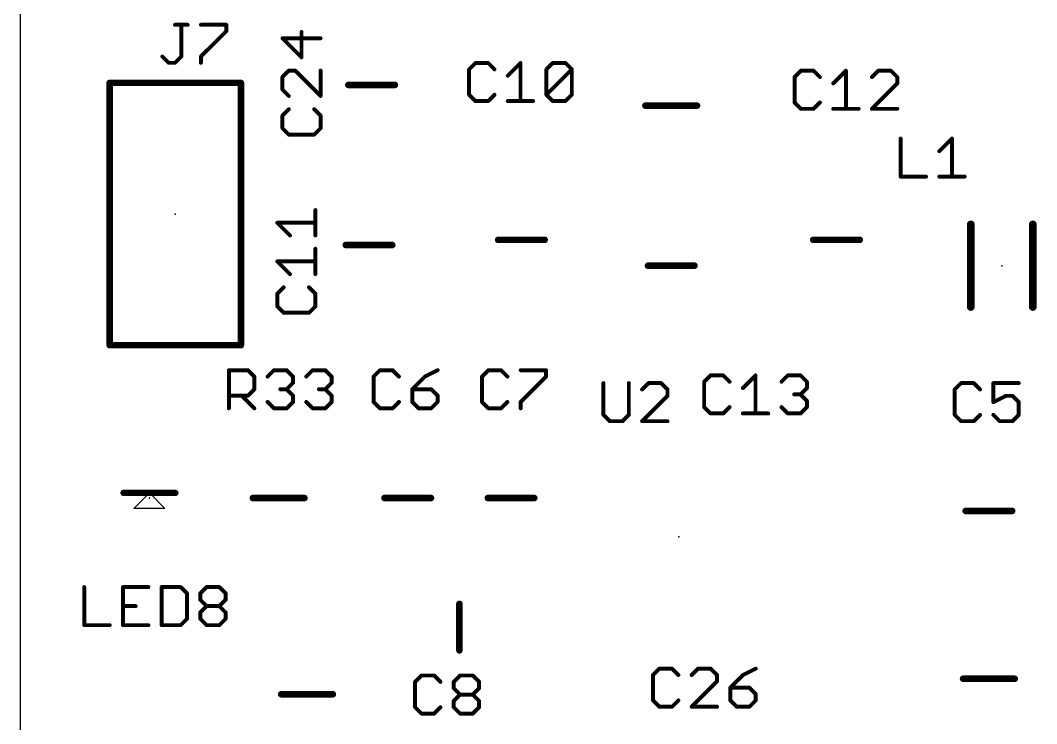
# Model space of a CAD drawing. Extents: x -0.01 to 3.1, y -0.02 to 3.54.
# Drawn here: x 0 to 0.775, y 1.718 to 2.254 of the extents above; entities that cross this region are included whole.
import ezdxf

# ---------------------------------------------------------------- set-up
doc = ezdxf.new("R2010")
doc.units = 0
for name, color, linetype in [('20', 7, 'CONTINUOUS'), ('21', 253, 'CONTINUOUS'), ('23', 7, 'CONTINUOUS'), ('25', 253, 'CONTINUOUS')]:
    doc.layers.add(name, color=color, linetype=linetype)

msp = doc.modelspace()

# ---------------------------------------------------------------- linework, layer by layer
at = {"layer": '20'}
msp.add_line((0, 3.543307), (0, 0), dxfattribs=at)
at = {"layer": '21'}
for p, q in [((0.086614, 1.88189), (0.098425, 1.893701)), ((0.098425, 1.893701), (0.110236, 1.88189)), ((0.110236, 1.88189), (0.086614, 1.88189))]:
    msp.add_line(p, q, dxfattribs=at)
for points, const_width in [([(0.06811, 2.006299), (0.06811, 2.206299)], 0.005), ([(0.06811, 2.206299), (0.16811, 2.206299)], 0.005), ([(0.16811, 2.206299), (0.16811, 2.006299)], 0.005), ([(0.25, 2.204724), (0.285433, 2.204724)], 0.005), ([(0.476378, 2.188976), (0.515748, 2.188976)], 0.005), ([(0.724409, 2.035433), (0.724409, 2.098425)], 0.005906), ([(0.771654, 2.035433), (0.771654, 2.098425)], 0.005906), ([(0.283465, 2.082677), (0.248031, 2.082677)], 0.005), ([(0.399606, 2.086614), (0.364173, 2.086614)], 0.005), ([(0.639764, 2.086614), (0.604331, 2.086614)], 0.005), ([(0.51378, 2.066929), (0.478346, 2.066929)], 0.005), ([(0.16811, 2.006299), (0.06811, 2.006299)], 0.005), ([(0.098425, 1.893701), (0.07874, 1.893701)], 0.004921), ([(0.11811, 1.893701), (0.098425, 1.893701)], 0.004921), ([(0.216535, 1.889764), (0.177165, 1.889764)], 0.005), ([(0.312992, 1.889764), (0.277559, 1.889764)], 0.005), ([(0.391732, 1.889764), (0.356299, 1.889764)], 0.005), ([(0.755906, 1.879921), (0.720472, 1.879921)], 0.005), ([(0.334646, 1.773622), (0.334646, 1.809055)], 0.005), ([(0.718504, 1.751969), (0.757874, 1.751969)], 0.005), ([(0.198819, 1.740157), (0.238189, 1.740157)], 0.005)]:
    msp.add_lwpolyline(points, dxfattribs=dict(at, const_width=const_width))
for points, const_width in [([(0.06936, 2.206299, 1), (0.06686, 2.206299)], 0.0025), ([(0.06811, 2.207549, 1), (0.06811, 2.205049)], 0.0025), ([(0.16936, 2.206299, 1), (0.16686, 2.206299)], 0.0025), ([(0.16811, 2.205049, 1), (0.16811, 2.207549)], 0.0025), ([(0.25, 2.205974, 1), (0.25, 2.203474)], 0.0025), ([(0.285433, 2.203474, 1), (0.285433, 2.205974)], 0.0025), ([(0.476378, 2.190226, 1), (0.476378, 2.187726)], 0.0025), ([(0.515748, 2.187726, 1), (0.515748, 2.190226)], 0.0025), ([(0.725886, 2.098425, 1), (0.722933, 2.098425)], 0.002953), ([(0.77313, 2.098425, 1), (0.770177, 2.098425)], 0.002953), ([(0.248031, 2.083927, 1), (0.248031, 2.081427)], 0.0025), ([(0.283465, 2.081427, 1), (0.283465, 2.083927)], 0.0025), ([(0.364173, 2.087864, 1), (0.364173, 2.085364)], 0.0025), ([(0.399606, 2.085364, 1), (0.399606, 2.087864)], 0.0025), ([(0.604331, 2.087864, 1), (0.604331, 2.085364)], 0.0025), ([(0.639764, 2.085364, 1), (0.639764, 2.087864)], 0.0025), ([(0.478346, 2.068179, 1), (0.478346, 2.065679)], 0.0025), ([(0.51378, 2.065679, 1), (0.51378, 2.068179)], 0.0025), ([(0.722933, 2.035433, 1), (0.725886, 2.035433)], 0.002953), ([(0.770177, 2.035433, 1), (0.77313, 2.035433)], 0.002953), ([(0.06811, 2.007549, 1), (0.06811, 2.005049)], 0.0025), ([(0.06686, 2.006299, 1), (0.06936, 2.006299)], 0.0025), ([(0.16686, 2.006299, 1), (0.16936, 2.006299)], 0.0025), ([(0.16811, 2.005049, 1), (0.16811, 2.007549)], 0.0025), ([(0.07874, 1.894931, 1), (0.07874, 1.89247)], 0.002461), ([(0.098425, 1.894931, 1), (0.098425, 1.89247)], 0.002461), ([(0.098425, 1.89247, 1), (0.098425, 1.894931)], 0.002461), ([(0.11811, 1.89247, 1), (0.11811, 1.894931)], 0.002461), ([(0.177165, 1.891014, 1), (0.177165, 1.888514)], 0.0025), ([(0.216535, 1.888514, 1), (0.216535, 1.891014)], 0.0025), ([(0.277559, 1.891014, 1), (0.277559, 1.888514)], 0.0025), ([(0.312992, 1.888514, 1), (0.312992, 1.891014)], 0.0025), ([(0.356299, 1.891014, 1), (0.356299, 1.888514)], 0.0025), ([(0.391732, 1.888514, 1), (0.391732, 1.891014)], 0.0025), ([(0.720472, 1.881171, 1), (0.720472, 1.878671)], 0.0025), ([(0.755906, 1.878671, 1), (0.755906, 1.881171)], 0.0025), ([(0.335896, 1.809055, 1), (0.333396, 1.809055)], 0.0025), ([(0.333396, 1.773622, 1), (0.335896, 1.773622)], 0.0025), ([(0.718504, 1.753219, 1), (0.718504, 1.750719)], 0.0025), ([(0.757874, 1.750719, 1), (0.757874, 1.753219)], 0.0025), ([(0.198819, 1.741407, 1), (0.198819, 1.738907)], 0.0025), ([(0.238189, 1.738907, 1), (0.238189, 1.741407)], 0.0025)]:
    msp.add_lwpolyline(points, format="xyb", dxfattribs=dict(at, const_width=const_width))
at = {"layer": '23'}
for p in [(0.267717, 2.204724), (0.496063, 2.188976), (0.11811, 2.106299), (0.38189, 2.086614), (0.622047, 2.086614), (0.265748, 2.082677), (0.496063, 2.066929), (0.748031, 2.066929), (0.098425, 1.889764), (0.19685, 1.889764), (0.295276, 1.889764), (0.374016, 1.889764), (0.738189, 1.879921), (0.501969, 1.860236), (0.334646, 1.791339), (0.738189, 1.751969), (0.218504, 1.740157)]:
    msp.add_point(p, dxfattribs=at)
at = {"layer": '25', "const_width": 0.003}
for points in [[(0.117868, 2.250603), (0.127543, 2.250603)], [(0.122705, 2.226416), (0.122705, 2.250603)], [(0.137658, 2.250603), (0.157008, 2.250603)], [(0.157008, 2.245766), (0.137658, 2.226416)], [(0.157008, 2.250603), (0.157008, 2.245766)], [(0.214303, 2.225785), (0.214303, 2.245134)], [(0.228815, 2.240297), (0.19979, 2.240297)], [(0.19979, 2.240297), (0.214303, 2.225785)], [(0.108193, 2.226416), (0.11303, 2.221579)], [(0.117868, 2.221579), (0.122705, 2.226416)], [(0.137658, 2.226416), (0.137658, 2.221579)], [(0.11303, 2.221579), (0.117868, 2.221579)], [(0.204628, 2.215669), (0.19979, 2.210832)], [(0.209465, 2.215669), (0.204628, 2.215669)], [(0.228815, 2.19632), (0.209465, 2.215669)], [(0.228815, 2.215669), (0.228815, 2.19632)], [(0.346889, 2.22147), (0.342051, 2.216632)], [(0.342051, 2.216632), (0.342051, 2.197282)], [(0.356563, 2.22147), (0.346889, 2.22147)], [(0.361401, 2.216632), (0.356563, 2.22147)], [(0.371516, 2.211795), (0.381191, 2.22147)], [(0.381191, 2.22147), (0.381191, 2.192445)], [(0.400982, 2.216632), (0.405819, 2.22147)], [(0.400982, 2.197282), (0.400982, 2.216632)], [(0.400982, 2.197282), (0.420331, 2.216632)], [(0.405819, 2.22147), (0.415494, 2.22147)], [(0.415494, 2.22147), (0.420331, 2.216632)], [(0.420331, 2.216632), (0.420331, 2.197282)], [(0.59492, 2.215564), (0.590083, 2.210727)], [(0.604595, 2.215564), (0.59492, 2.215564)], [(0.609432, 2.210727), (0.604595, 2.215564)], [(0.619548, 2.205889), (0.629223, 2.215564)], [(0.629223, 2.215564), (0.629223, 2.186539)], [(0.65385, 2.215564), (0.649013, 2.210727)], [(0.663525, 2.215564), (0.65385, 2.215564)], [(0.668363, 2.210727), (0.663525, 2.215564)], [(0.19979, 2.210832), (0.19979, 2.201157)], [(0.590083, 2.210727), (0.590083, 2.191377)], [(0.668363, 2.205889), (0.668363, 2.210727)], [(0.19979, 2.201157), (0.204628, 2.19632)], [(0.649013, 2.186539), (0.668363, 2.205889)], [(0.342051, 2.197282), (0.346889, 2.192445)], [(0.346889, 2.192445), (0.356563, 2.192445)], [(0.356563, 2.192445), (0.361401, 2.197282)], [(0.371516, 2.192445), (0.390866, 2.192445)], [(0.405819, 2.192445), (0.400982, 2.197282)], [(0.415494, 2.192445), (0.405819, 2.192445)], [(0.420331, 2.197282), (0.415494, 2.192445)], [(0.590083, 2.191377), (0.59492, 2.186539)], [(0.604595, 2.186539), (0.609432, 2.191377)], [(0.204628, 2.186204), (0.19979, 2.181367)], [(0.228815, 2.181367), (0.223978, 2.186204)], [(0.59492, 2.186539), (0.604595, 2.186539)], [(0.619548, 2.186539), (0.638898, 2.186539)], [(0.668363, 2.186539), (0.649013, 2.186539)], [(0.19979, 2.181367), (0.19979, 2.171692)], [(0.228815, 2.171692), (0.228815, 2.181367)], [(0.19979, 2.171692), (0.204628, 2.166854)], [(0.223978, 2.166854), (0.228815, 2.171692)], [(0.204628, 2.166854), (0.223978, 2.166854)], [(0.670916, 2.163879), (0.670916, 2.134854)], [(0.700381, 2.154204), (0.710056, 2.163879)], [(0.710056, 2.163879), (0.710056, 2.134854)], [(0.670916, 2.134854), (0.690266, 2.134854)], [(0.700381, 2.134854), (0.719731, 2.134854)], [(0.224878, 2.089958), (0.224878, 2.109308)], [(0.205528, 2.089958), (0.195853, 2.099633)], [(0.195853, 2.099633), (0.224878, 2.099633)], [(0.224878, 2.060493), (0.224878, 2.079843)], [(0.205528, 2.060493), (0.195853, 2.070168)], [(0.195853, 2.070168), (0.224878, 2.070168)], [(0.200691, 2.050377), (0.195853, 2.04554)], [(0.195853, 2.04554), (0.195853, 2.035865)], [(0.224878, 2.04554), (0.220041, 2.050377)], [(0.224878, 2.035865), (0.224878, 2.04554)], [(0.195853, 2.035865), (0.200691, 2.031028)], [(0.220041, 2.031028), (0.224878, 2.035865)], [(0.200691, 2.031028), (0.220041, 2.031028)], [(0.15898, 1.958193), (0.15898, 1.987218)], [(0.15898, 1.987218), (0.173493, 1.987218)], [(0.173493, 1.987218), (0.17833, 1.98238)], [(0.17833, 1.98238), (0.17833, 1.972705)], [(0.188445, 1.98238), (0.193283, 1.987218)], [(0.193283, 1.987218), (0.202958, 1.987218)], [(0.202958, 1.987218), (0.207795, 1.98238)], [(0.207795, 1.98238), (0.207795, 1.977543)], [(0.217911, 1.98238), (0.222748, 1.987218)], [(0.222748, 1.987218), (0.232423, 1.987218)], [(0.232423, 1.987218), (0.23726, 1.98238)], [(0.23726, 1.98238), (0.23726, 1.977543)], [(0.274054, 1.987218), (0.269217, 1.98238)], [(0.269217, 1.98238), (0.269217, 1.96303)], [(0.283729, 1.987218), (0.274054, 1.987218)], [(0.288566, 1.98238), (0.283729, 1.987218)], [(0.308357, 1.98238), (0.298682, 1.972705)], [(0.318031, 1.987218), (0.308357, 1.98238)], [(0.356731, 1.987218), (0.351894, 1.98238)], [(0.351894, 1.98238), (0.351894, 1.96303)], [(0.366406, 1.987218), (0.356731, 1.987218)], [(0.371243, 1.98238), (0.366406, 1.987218)], [(0.381359, 1.987218), (0.400709, 1.987218)], [(0.400709, 1.98238), (0.381359, 1.96303)], [(0.400709, 1.987218), (0.400709, 1.98238)], [(0.526022, 1.983281), (0.521185, 1.978443)], [(0.535697, 1.983281), (0.526022, 1.983281)], [(0.540535, 1.978443), (0.535697, 1.983281)], [(0.55065, 1.973606), (0.560325, 1.983281)], [(0.560325, 1.983281), (0.560325, 1.954256)], [(0.580115, 1.978443), (0.584953, 1.983281)], [(0.584953, 1.983281), (0.594628, 1.983281)], [(0.594628, 1.983281), (0.599465, 1.978443)], [(0.207795, 1.977543), (0.202958, 1.972705)], [(0.23726, 1.977543), (0.232423, 1.972705)], [(0.444413, 1.977375), (0.444413, 1.953188)], [(0.463763, 1.953188), (0.463763, 1.977375)], [(0.478716, 1.977375), (0.473879, 1.972538)], [(0.488391, 1.977375), (0.478716, 1.977375)], [(0.493228, 1.972538), (0.488391, 1.977375)], [(0.521185, 1.978443), (0.521185, 1.959093)], [(0.599465, 1.978443), (0.599465, 1.973606)], [(0.716967, 1.977375), (0.71213, 1.972538)], [(0.726642, 1.977375), (0.716967, 1.977375)], [(0.73148, 1.972538), (0.726642, 1.977375)], [(0.760945, 1.977375), (0.741595, 1.977375)], [(0.741595, 1.977375), (0.741595, 1.962863)], [(0.173493, 1.967868), (0.15898, 1.967868)], [(0.168655, 1.967868), (0.17833, 1.958193)], [(0.17833, 1.972705), (0.173493, 1.967868)], [(0.202958, 1.972705), (0.19812, 1.972705)], [(0.202958, 1.972705), (0.207795, 1.967868)], [(0.207795, 1.967868), (0.207795, 1.96303)], [(0.232423, 1.972705), (0.227586, 1.972705)], [(0.232423, 1.972705), (0.23726, 1.967868)], [(0.23726, 1.967868), (0.23726, 1.96303)], [(0.298682, 1.972705), (0.298682, 1.96303)], [(0.313194, 1.972705), (0.298682, 1.972705)], [(0.318031, 1.967868), (0.313194, 1.972705)], [(0.318031, 1.96303), (0.318031, 1.967868)], [(0.473879, 1.94835), (0.493228, 1.9677)], [(0.493228, 1.9677), (0.493228, 1.972538)], [(0.594628, 1.968768), (0.58979, 1.968768)], [(0.599465, 1.973606), (0.594628, 1.968768)], [(0.594628, 1.968768), (0.599465, 1.963931)], [(0.71213, 1.972538), (0.71213, 1.953188)], [(0.741595, 1.962863), (0.75127, 1.9677)], [(0.75127, 1.9677), (0.756107, 1.9677)], [(0.756107, 1.9677), (0.760945, 1.962863)], [(0.193283, 1.958193), (0.188445, 1.96303)], [(0.207795, 1.96303), (0.202958, 1.958193)], [(0.222748, 1.958193), (0.217911, 1.96303)], [(0.23726, 1.96303), (0.232423, 1.958193)], [(0.269217, 1.96303), (0.274054, 1.958193)], [(0.283729, 1.958193), (0.288566, 1.96303)], [(0.298682, 1.96303), (0.303519, 1.958193)], [(0.313194, 1.958193), (0.318031, 1.96303)], [(0.351894, 1.96303), (0.356731, 1.958193)], [(0.366406, 1.958193), (0.371243, 1.96303)], [(0.381359, 1.96303), (0.381359, 1.958193)], [(0.521185, 1.959093), (0.526022, 1.954256)], [(0.535697, 1.954256), (0.540535, 1.959093)], [(0.584953, 1.954256), (0.580115, 1.959093)], [(0.599465, 1.959093), (0.594628, 1.954256)], [(0.599465, 1.963931), (0.599465, 1.959093)], [(0.760945, 1.962863), (0.760945, 1.953188)], [(0.202958, 1.958193), (0.193283, 1.958193)], [(0.232423, 1.958193), (0.222748, 1.958193)], [(0.274054, 1.958193), (0.283729, 1.958193)], [(0.303519, 1.958193), (0.313194, 1.958193)], [(0.356731, 1.958193), (0.366406, 1.958193)], [(0.444413, 1.953188), (0.449251, 1.94835)], [(0.458926, 1.94835), (0.463763, 1.953188)], [(0.526022, 1.954256), (0.535697, 1.954256)], [(0.55065, 1.954256), (0.57, 1.954256)], [(0.594628, 1.954256), (0.584953, 1.954256)], [(0.71213, 1.953188), (0.716967, 1.94835)], [(0.726642, 1.94835), (0.73148, 1.953188)], [(0.746432, 1.94835), (0.741595, 1.953188)], [(0.760945, 1.953188), (0.756107, 1.94835)], [(0.449251, 1.94835), (0.458926, 1.94835)], [(0.493228, 1.94835), (0.473879, 1.94835)], [(0.716967, 1.94835), (0.726642, 1.94835)], [(0.756107, 1.94835), (0.746432, 1.94835)], [(0.048744, 1.821863), (0.048744, 1.792839)], [(0.097559, 1.821863), (0.078209, 1.821863)], [(0.078209, 1.821863), (0.078209, 1.792839)], [(0.107674, 1.821863), (0.107674, 1.792839)], [(0.122187, 1.821863), (0.107674, 1.821863)], [(0.127024, 1.817026), (0.122187, 1.821863)], [(0.13714, 1.817026), (0.141977, 1.821863)], [(0.141977, 1.821863), (0.151652, 1.821863)], [(0.151652, 1.821863), (0.156489, 1.817026)], [(0.127024, 1.797676), (0.127024, 1.817026)], [(0.13714, 1.812188), (0.13714, 1.817026)], [(0.141977, 1.807351), (0.13714, 1.812188)], [(0.156489, 1.812188), (0.151652, 1.807351)], [(0.156489, 1.817026), (0.156489, 1.812188)], [(0.078209, 1.807351), (0.087884, 1.807351)], [(0.13714, 1.802513), (0.141977, 1.807351)], [(0.141977, 1.807351), (0.151652, 1.807351)], [(0.151652, 1.807351), (0.156489, 1.802513)], [(0.122187, 1.792839), (0.127024, 1.797676)], [(0.13714, 1.797676), (0.13714, 1.802513)], [(0.141977, 1.792839), (0.13714, 1.797676)], [(0.156489, 1.797676), (0.151652, 1.792839)], [(0.156489, 1.802513), (0.156489, 1.797676)], [(0.048744, 1.792839), (0.068094, 1.792839)], [(0.078209, 1.792839), (0.097559, 1.792839)], [(0.107674, 1.792839), (0.122187, 1.792839)], [(0.151652, 1.792839), (0.141977, 1.792839)], [(0.487046, 1.759659), (0.482209, 1.754821)], [(0.496721, 1.759659), (0.487046, 1.759659)], [(0.501558, 1.754821), (0.496721, 1.759659)], [(0.516511, 1.759659), (0.511674, 1.754821)], [(0.526186, 1.759659), (0.516511, 1.759659)], [(0.531024, 1.754821), (0.526186, 1.759659)], [(0.560489, 1.759659), (0.550814, 1.754821)], [(0.305675, 1.75443), (0.300837, 1.749593)], [(0.300837, 1.749593), (0.300837, 1.730243)], [(0.31535, 1.75443), (0.305675, 1.75443)], [(0.320187, 1.749593), (0.31535, 1.75443)], [(0.330303, 1.749593), (0.33514, 1.75443)], [(0.330303, 1.744755), (0.330303, 1.749593)], [(0.33514, 1.75443), (0.344815, 1.75443)], [(0.344815, 1.75443), (0.349652, 1.749593)], [(0.349652, 1.749593), (0.349652, 1.744755)], [(0.482209, 1.754821), (0.482209, 1.735471)], [(0.511674, 1.730634), (0.531024, 1.749984)], [(0.531024, 1.749984), (0.531024, 1.754821)], [(0.550814, 1.754821), (0.541139, 1.745146)], [(0.33514, 1.739918), (0.330303, 1.744755)], [(0.349652, 1.744755), (0.344815, 1.739918)], [(0.541139, 1.745146), (0.541139, 1.735471)], [(0.555651, 1.745146), (0.541139, 1.745146)], [(0.560489, 1.740309), (0.555651, 1.745146)], [(0.330303, 1.73508), (0.33514, 1.739918)], [(0.330303, 1.730243), (0.330303, 1.73508)], [(0.33514, 1.739918), (0.344815, 1.739918)], [(0.344815, 1.739918), (0.349652, 1.73508)], [(0.349652, 1.73508), (0.349652, 1.730243)], [(0.482209, 1.735471), (0.487046, 1.730634)], [(0.496721, 1.730634), (0.501558, 1.735471)], [(0.541139, 1.735471), (0.545976, 1.730634)], [(0.555651, 1.730634), (0.560489, 1.735471)], [(0.560489, 1.735471), (0.560489, 1.740309)], [(0.300837, 1.730243), (0.305675, 1.725406)], [(0.31535, 1.725406), (0.320187, 1.730243)], [(0.33514, 1.725406), (0.330303, 1.730243)], [(0.349652, 1.730243), (0.344815, 1.725406)], [(0.487046, 1.730634), (0.496721, 1.730634)], [(0.531024, 1.730634), (0.511674, 1.730634)], [(0.545976, 1.730634), (0.555651, 1.730634)], [(0.305675, 1.725406), (0.31535, 1.725406)], [(0.344815, 1.725406), (0.33514, 1.725406)]]:
    msp.add_lwpolyline(points, dxfattribs=at)
at = {"layer": '25', "const_width": 0.0015}
for points in [[(0.117868, 2.251353, 1), (0.117868, 2.249853)], [(0.123455, 2.250603, 1), (0.121955, 2.250603)], [(0.127543, 2.249853, 1), (0.127543, 2.251353)], [(0.137658, 2.251353, 1), (0.137658, 2.249853)], [(0.157758, 2.250603, 1), (0.156258, 2.250603)], [(0.156258, 2.245766, 1), (0.157758, 2.245766)], [(0.157538, 2.245236, 1), (0.156478, 2.246296)], [(0.157008, 2.249853, 1), (0.157008, 2.251353)], [(0.215053, 2.245134, 1), (0.213553, 2.245134)], [(0.19979, 2.241047, 1), (0.19979, 2.239547)], [(0.200321, 2.240827, 1), (0.19926, 2.239767)], [(0.228815, 2.239547, 1), (0.228815, 2.241047)], [(0.108723, 2.226946, 1), (0.107663, 2.225886)], [(0.121955, 2.226416, 1), (0.123455, 2.226416)], [(0.123236, 2.225886, 1), (0.122175, 2.226946)], [(0.138408, 2.226416, 1), (0.136908, 2.226416)], [(0.137128, 2.226946, 1), (0.138188, 2.225886)], [(0.213553, 2.225785, 1), (0.215053, 2.225785)], [(0.213772, 2.225254, 1), (0.214833, 2.226315)], [(0.11303, 2.222329, 1), (0.11303, 2.220829)], [(0.1125, 2.221048, 1), (0.113561, 2.222109)], [(0.117337, 2.222109, 1), (0.118398, 2.221048)], [(0.117868, 2.220829, 1), (0.117868, 2.222329)], [(0.136908, 2.221579, 1), (0.138408, 2.221579)], [(0.204628, 2.216419, 1), (0.204628, 2.214919)], [(0.205158, 2.215139, 1), (0.204097, 2.2162)], [(0.209996, 2.2162, 1), (0.208935, 2.215139)], [(0.209465, 2.214919, 1), (0.209465, 2.216419)], [(0.229565, 2.215669, 1), (0.228065, 2.215669)], [(0.342801, 2.216632, 1), (0.341301, 2.216632)], [(0.341521, 2.217162, 1), (0.342582, 2.216102)], [(0.346889, 2.22222, 1), (0.346889, 2.22072)], [(0.347419, 2.220939, 1), (0.346358, 2.222)], [(0.357094, 2.222, 1), (0.356033, 2.220939)], [(0.356563, 2.22072, 1), (0.356563, 2.22222)], [(0.360871, 2.216102, 1), (0.361931, 2.217162)], [(0.381941, 2.22147, 1), (0.380441, 2.22147)], [(0.381722, 2.220939, 1), (0.380661, 2.222)], [(0.401732, 2.216632, 1), (0.400232, 2.216632)], [(0.400451, 2.217162, 1), (0.401512, 2.216102)], [(0.405819, 2.22222, 1), (0.405819, 2.22072)], [(0.406349, 2.220939, 1), (0.405289, 2.222)], [(0.416024, 2.222, 1), (0.414964, 2.220939)], [(0.415494, 2.22072, 1), (0.415494, 2.22222)], [(0.421081, 2.216632, 1), (0.419581, 2.216632)], [(0.420862, 2.216102, 1), (0.419801, 2.217162)], [(0.419801, 2.216102, 1), (0.420862, 2.217162)], [(0.59492, 2.216314, 1), (0.59492, 2.214814)], [(0.59545, 2.215034, 1), (0.59439, 2.216094)], [(0.605125, 2.216094, 1), (0.604065, 2.215034)], [(0.604595, 2.214814, 1), (0.604595, 2.216314)], [(0.629973, 2.215564, 1), (0.628473, 2.215564)], [(0.629753, 2.215034, 1), (0.628692, 2.216094)], [(0.65385, 2.216314, 1), (0.65385, 2.214814)], [(0.654381, 2.215034, 1), (0.65332, 2.216094)], [(0.664056, 2.216094, 1), (0.662995, 2.215034)], [(0.663525, 2.214814, 1), (0.663525, 2.216314)], [(0.20054, 2.210832, 1), (0.19904, 2.210832)], [(0.19926, 2.211362, 1), (0.200321, 2.210301)], [(0.370986, 2.212325, 1), (0.372047, 2.211264)], [(0.589552, 2.211257, 1), (0.590613, 2.210196)], [(0.590833, 2.210727, 1), (0.589333, 2.210727)], [(0.608902, 2.210196, 1), (0.609963, 2.211257)], [(0.648483, 2.211257, 1), (0.649543, 2.210196)], [(0.669113, 2.210727, 1), (0.667613, 2.210727)], [(0.667832, 2.210196, 1), (0.668893, 2.211257)], [(0.19904, 2.201157, 1), (0.20054, 2.201157)], [(0.200321, 2.201687, 1), (0.19926, 2.200627)], [(0.619018, 2.206419, 1), (0.620078, 2.205359)], [(0.667613, 2.205889, 1), (0.669113, 2.205889)], [(0.668893, 2.205359, 1), (0.667832, 2.206419)], [(0.204097, 2.195789, 1), (0.205158, 2.19685)], [(0.228065, 2.19632, 1), (0.229565, 2.19632)], [(0.228285, 2.195789, 1), (0.229345, 2.19685)], [(0.342582, 2.197813, 1), (0.341521, 2.196752)], [(0.341301, 2.197282, 1), (0.342801, 2.197282)], [(0.346889, 2.193195, 1), (0.346889, 2.191695)], [(0.346358, 2.191915, 1), (0.347419, 2.192975)], [(0.356033, 2.192975, 1), (0.357094, 2.191915)], [(0.356563, 2.191695, 1), (0.356563, 2.193195)], [(0.361931, 2.196752, 1), (0.360871, 2.197813)], [(0.371516, 2.193195, 1), (0.371516, 2.191695)], [(0.380441, 2.192445, 1), (0.381941, 2.192445)], [(0.390866, 2.191695, 1), (0.390866, 2.193195)], [(0.401512, 2.197813, 1), (0.400451, 2.196752)], [(0.400451, 2.197813, 1), (0.401512, 2.196752)], [(0.400232, 2.197282, 1), (0.401732, 2.197282)], [(0.405819, 2.193195, 1), (0.405819, 2.191695)], [(0.405289, 2.191915, 1), (0.406349, 2.192975)], [(0.414964, 2.192975, 1), (0.416024, 2.191915)], [(0.415494, 2.191695, 1), (0.415494, 2.193195)], [(0.419581, 2.197282, 1), (0.421081, 2.197282)], [(0.420862, 2.196752, 1), (0.419801, 2.197813)], [(0.590613, 2.191907, 1), (0.589552, 2.190846)], [(0.609963, 2.190846, 1), (0.608902, 2.191907)], [(0.205158, 2.185674, 1), (0.204097, 2.186734)], [(0.224508, 2.186734, 1), (0.223447, 2.185674)], [(0.589333, 2.191377, 1), (0.590833, 2.191377)], [(0.59492, 2.187289, 1), (0.59492, 2.185789)], [(0.59439, 2.186009, 1), (0.59545, 2.18707)], [(0.604065, 2.18707, 1), (0.605125, 2.186009)], [(0.604595, 2.185789, 1), (0.604595, 2.187289)], [(0.619548, 2.187289, 1), (0.619548, 2.185789)], [(0.628473, 2.186539, 1), (0.629973, 2.186539)], [(0.638898, 2.185789, 1), (0.638898, 2.187289)], [(0.649013, 2.187289, 1), (0.649013, 2.185789)], [(0.648483, 2.18707, 1), (0.649543, 2.186009)], [(0.668363, 2.185789, 1), (0.668363, 2.187289)], [(0.20054, 2.181367, 1), (0.19904, 2.181367)], [(0.19926, 2.181897, 1), (0.200321, 2.180836)], [(0.229565, 2.181367, 1), (0.228065, 2.181367)], [(0.228285, 2.180836, 1), (0.229345, 2.181897)], [(0.200321, 2.172222, 1), (0.19926, 2.171161)], [(0.19904, 2.171692, 1), (0.20054, 2.171692)], [(0.228065, 2.171692, 1), (0.229565, 2.171692)], [(0.229345, 2.171161, 1), (0.228285, 2.172222)], [(0.204628, 2.167604, 1), (0.204628, 2.166104)], [(0.204097, 2.166324, 1), (0.205158, 2.167385)], [(0.223447, 2.167385, 1), (0.224508, 2.166324)], [(0.223978, 2.166104, 1), (0.223978, 2.167604)], [(0.671666, 2.163879, 1), (0.670166, 2.163879)], [(0.710806, 2.163879, 1), (0.709306, 2.163879)], [(0.710586, 2.163349, 1), (0.709526, 2.164409)], [(0.699851, 2.154734, 1), (0.700912, 2.153674)], [(0.670916, 2.135604, 1), (0.670916, 2.134104)], [(0.670166, 2.134854, 1), (0.671666, 2.134854)], [(0.690266, 2.134104, 1), (0.690266, 2.135604)], [(0.700381, 2.135604, 1), (0.700381, 2.134104)], [(0.709306, 2.134854, 1), (0.710806, 2.134854)], [(0.719731, 2.134104, 1), (0.719731, 2.135604)], [(0.225628, 2.109308, 1), (0.224128, 2.109308)], [(0.196384, 2.100163, 1), (0.195323, 2.099102)], [(0.195853, 2.100383, 1), (0.195853, 2.098883)], [(0.224878, 2.098883, 1), (0.224878, 2.100383)], [(0.204998, 2.089428, 1), (0.206059, 2.090488)], [(0.224128, 2.089958, 1), (0.225628, 2.089958)], [(0.225628, 2.079843, 1), (0.224128, 2.079843)], [(0.196384, 2.070698, 1), (0.195323, 2.069637)], [(0.195853, 2.070918, 1), (0.195853, 2.069418)], [(0.224878, 2.069418, 1), (0.224878, 2.070918)], [(0.204998, 2.059962, 1), (0.206059, 2.061023)], [(0.224128, 2.060493, 1), (0.225628, 2.060493)], [(0.196603, 2.04554, 1), (0.195103, 2.04554)], [(0.195323, 2.04607, 1), (0.196384, 2.04501)], [(0.201221, 2.049847, 1), (0.20016, 2.050908)], [(0.220571, 2.050908, 1), (0.21951, 2.049847)], [(0.225628, 2.04554, 1), (0.224128, 2.04554)], [(0.224348, 2.04501, 1), (0.225408, 2.04607)], [(0.196384, 2.036395, 1), (0.195323, 2.035335)], [(0.225408, 2.035335, 1), (0.224348, 2.036395)], [(0.195103, 2.035865, 1), (0.196603, 2.035865)], [(0.200691, 2.031778, 1), (0.200691, 2.030278)], [(0.20016, 2.030497, 1), (0.201221, 2.031558)], [(0.21951, 2.031558, 1), (0.220571, 2.030497)], [(0.220041, 2.030278, 1), (0.220041, 2.031778)], [(0.224128, 2.035865, 1), (0.225628, 2.035865)], [(0.15973, 1.987218, 1), (0.15823, 1.987218)], [(0.15898, 1.987968, 1), (0.15898, 1.986468)], [(0.174023, 1.987748, 1), (0.172962, 1.986687)], [(0.173493, 1.986468, 1), (0.173493, 1.987968)], [(0.17908, 1.98238, 1), (0.17758, 1.98238)], [(0.1778, 1.98185, 1), (0.17886, 1.98291)], [(0.187915, 1.98291, 1), (0.188976, 1.98185)], [(0.193283, 1.987968, 1), (0.193283, 1.986468)], [(0.193813, 1.986687, 1), (0.192753, 1.987748)], [(0.203488, 1.987748, 1), (0.202427, 1.986687)], [(0.202958, 1.986468, 1), (0.202958, 1.987968)], [(0.208545, 1.98238, 1), (0.207045, 1.98238)], [(0.207265, 1.98185, 1), (0.208326, 1.98291)], [(0.21738, 1.98291, 1), (0.218441, 1.98185)], [(0.222748, 1.987968, 1), (0.222748, 1.986468)], [(0.223278, 1.986687, 1), (0.222218, 1.987748)], [(0.232953, 1.987748, 1), (0.231893, 1.986687)], [(0.232423, 1.986468, 1), (0.232423, 1.987968)], [(0.23801, 1.98238, 1), (0.23651, 1.98238)], [(0.23673, 1.98185, 1), (0.237791, 1.98291)], [(0.269967, 1.98238, 1), (0.268467, 1.98238)], [(0.268686, 1.98291, 1), (0.269747, 1.98185)], [(0.274054, 1.987968, 1), (0.274054, 1.986468)], [(0.274584, 1.986687, 1), (0.273524, 1.987748)], [(0.284259, 1.987748, 1), (0.283199, 1.986687)], [(0.283729, 1.986468, 1), (0.283729, 1.987968)], [(0.288036, 1.98185, 1), (0.289097, 1.98291)], [(0.308021, 1.983051, 1), (0.308692, 1.981709)], [(0.308887, 1.98185, 1), (0.307826, 1.98291)], [(0.318367, 1.986547, 1), (0.317696, 1.987888)], [(0.352644, 1.98238, 1), (0.351144, 1.98238)], [(0.351363, 1.98291, 1), (0.352424, 1.98185)], [(0.356731, 1.987968, 1), (0.356731, 1.986468)], [(0.357261, 1.986687, 1), (0.356201, 1.987748)], [(0.366936, 1.987748, 1), (0.365876, 1.986687)], [(0.366406, 1.986468, 1), (0.366406, 1.987968)], [(0.370713, 1.98185, 1), (0.371774, 1.98291)], [(0.381359, 1.987968, 1), (0.381359, 1.986468)], [(0.401459, 1.987218, 1), (0.399959, 1.987218)], [(0.399959, 1.98238, 1), (0.401459, 1.98238)], [(0.401239, 1.98185, 1), (0.400178, 1.98291)], [(0.400709, 1.986468, 1), (0.400709, 1.987968)], [(0.526022, 1.984031, 1), (0.526022, 1.982531)], [(0.526553, 1.98275, 1), (0.525492, 1.983811)], [(0.536228, 1.983811, 1), (0.535167, 1.98275)], [(0.535697, 1.982531, 1), (0.535697, 1.984031)], [(0.561075, 1.983281, 1), (0.559575, 1.983281)], [(0.560855, 1.98275, 1), (0.559795, 1.983811)], [(0.584953, 1.984031, 1), (0.584953, 1.982531)], [(0.585483, 1.98275, 1), (0.584422, 1.983811)], [(0.595158, 1.983811, 1), (0.594097, 1.98275)], [(0.594628, 1.982531, 1), (0.594628, 1.984031)], [(0.207045, 1.977543, 1), (0.208545, 1.977543)], [(0.208326, 1.977012, 1), (0.207265, 1.978073)], [(0.23651, 1.977543, 1), (0.23801, 1.977543)], [(0.237791, 1.977012, 1), (0.23673, 1.978073)], [(0.445163, 1.977375, 1), (0.443663, 1.977375)], [(0.464513, 1.977375, 1), (0.463013, 1.977375)], [(0.478716, 1.978125, 1), (0.478716, 1.976625)], [(0.479246, 1.976845, 1), (0.478186, 1.977905)], [(0.488921, 1.977905, 1), (0.487861, 1.976845)], [(0.488391, 1.976625, 1), (0.488391, 1.978125)], [(0.521935, 1.978443, 1), (0.520435, 1.978443)], [(0.520655, 1.978973, 1), (0.521715, 1.977913)], [(0.540004, 1.977913, 1), (0.541065, 1.978973)], [(0.579585, 1.978973, 1), (0.580646, 1.977913)], [(0.600215, 1.978443, 1), (0.598715, 1.978443)], [(0.598935, 1.977913, 1), (0.599996, 1.978973)], [(0.716967, 1.978125, 1), (0.716967, 1.976625)], [(0.717498, 1.976845, 1), (0.716437, 1.977905)], [(0.727173, 1.977905, 1), (0.726112, 1.976845)], [(0.726642, 1.976625, 1), (0.726642, 1.978125)], [(0.741595, 1.978125, 1), (0.741595, 1.976625)], [(0.742345, 1.977375, 1), (0.740845, 1.977375)], [(0.760945, 1.976625, 1), (0.760945, 1.978125)], [(0.15898, 1.968618, 1), (0.15898, 1.967118)], [(0.169185, 1.968398, 1), (0.168125, 1.967337)], [(0.172962, 1.968398, 1), (0.174023, 1.967337)], [(0.173493, 1.967118, 1), (0.173493, 1.968618)], [(0.17758, 1.972705, 1), (0.17908, 1.972705)], [(0.17886, 1.972175, 1), (0.1778, 1.973236)], [(0.19812, 1.973455, 1), (0.19812, 1.971955)], [(0.203488, 1.973236, 1), (0.202427, 1.972175)], [(0.202427, 1.973236, 1), (0.203488, 1.972175)], [(0.202958, 1.971955, 1), (0.202958, 1.973455)], [(0.208545, 1.967868, 1), (0.207045, 1.967868)], [(0.207265, 1.967337, 1), (0.208326, 1.968398)], [(0.227586, 1.973455, 1), (0.227586, 1.971955)], [(0.232953, 1.973236, 1), (0.231893, 1.972175)], [(0.231893, 1.973236, 1), (0.232953, 1.972175)], [(0.232423, 1.971955, 1), (0.232423, 1.973455)], [(0.23801, 1.967868, 1), (0.23651, 1.967868)], [(0.23673, 1.967337, 1), (0.237791, 1.968398)], [(0.298151, 1.973236, 1), (0.299212, 1.972175)], [(0.299432, 1.972705, 1), (0.297932, 1.972705)], [(0.298682, 1.973455, 1), (0.298682, 1.971955)], [(0.313724, 1.973236, 1), (0.312664, 1.972175)], [(0.313194, 1.971955, 1), (0.313194, 1.973455)], [(0.318781, 1.967868, 1), (0.317281, 1.967868)], [(0.317501, 1.967337, 1), (0.318562, 1.968398)], [(0.473348, 1.973068, 1), (0.474409, 1.972007)], [(0.493978, 1.972538, 1), (0.492478, 1.972538)], [(0.492478, 1.9677, 1), (0.493978, 1.9677)], [(0.492698, 1.972007, 1), (0.493759, 1.973068)], [(0.493759, 1.96717, 1), (0.492698, 1.968231)], [(0.55012, 1.974136, 1), (0.551181, 1.973075)], [(0.58979, 1.969518, 1), (0.58979, 1.968018)], [(0.595158, 1.969299, 1), (0.594097, 1.968238)], [(0.594097, 1.969299, 1), (0.595158, 1.968238)], [(0.594628, 1.968018, 1), (0.594628, 1.969518)], [(0.598715, 1.973606, 1), (0.600215, 1.973606)], [(0.599996, 1.973075, 1), (0.598935, 1.974136)], [(0.71288, 1.972538, 1), (0.71138, 1.972538)], [(0.7116, 1.973068, 1), (0.71266, 1.972007)], [(0.730949, 1.972007, 1), (0.73201, 1.973068)], [(0.75127, 1.96845, 1), (0.75127, 1.96695)], [(0.751605, 1.967029, 1), (0.750935, 1.968371)], [(0.756638, 1.968231, 1), (0.755577, 1.96717)], [(0.756107, 1.96695, 1), (0.756107, 1.96845)], [(0.188976, 1.963561, 1), (0.187915, 1.9625)], [(0.207045, 1.96303, 1), (0.208545, 1.96303)], [(0.208326, 1.9625, 1), (0.207265, 1.963561)], [(0.218441, 1.963561, 1), (0.21738, 1.9625)], [(0.23651, 1.96303, 1), (0.23801, 1.96303)], [(0.237791, 1.9625, 1), (0.23673, 1.963561)], [(0.269747, 1.963561, 1), (0.268686, 1.9625)], [(0.268467, 1.96303, 1), (0.269967, 1.96303)], [(0.289097, 1.9625, 1), (0.288036, 1.963561)], [(0.299212, 1.963561, 1), (0.298151, 1.9625)], [(0.297932, 1.96303, 1), (0.299432, 1.96303)], [(0.317281, 1.96303, 1), (0.318781, 1.96303)], [(0.318562, 1.9625, 1), (0.317501, 1.963561)], [(0.352424, 1.963561, 1), (0.351363, 1.9625)], [(0.351144, 1.96303, 1), (0.352644, 1.96303)], [(0.371774, 1.9625, 1), (0.370713, 1.963561)], [(0.382109, 1.96303, 1), (0.380609, 1.96303)], [(0.380829, 1.963561, 1), (0.381889, 1.9625)], [(0.521715, 1.959624, 1), (0.520655, 1.958563)], [(0.520435, 1.959093, 1), (0.521935, 1.959093)], [(0.541065, 1.958563, 1), (0.540004, 1.959624)], [(0.580646, 1.959624, 1), (0.579585, 1.958563)], [(0.600215, 1.963931, 1), (0.598715, 1.963931)], [(0.598715, 1.959093, 1), (0.600215, 1.959093)], [(0.598935, 1.9634, 1), (0.599996, 1.964461)], [(0.599996, 1.958563, 1), (0.598935, 1.959624)], [(0.74126, 1.963534, 1), (0.741931, 1.962192)], [(0.740845, 1.962863, 1), (0.742345, 1.962863)], [(0.761695, 1.962863, 1), (0.760195, 1.962863)], [(0.760415, 1.962332, 1), (0.761475, 1.963393)], [(0.15823, 1.958193, 1), (0.15973, 1.958193)], [(0.1778, 1.957663, 1), (0.17886, 1.958723)], [(0.193283, 1.958943, 1), (0.193283, 1.957443)], [(0.192753, 1.957663, 1), (0.193813, 1.958723)], [(0.202427, 1.958723, 1), (0.203488, 1.957663)], [(0.202958, 1.957443, 1), (0.202958, 1.958943)], [(0.222748, 1.958943, 1), (0.222748, 1.957443)], [(0.222218, 1.957663, 1), (0.223278, 1.958723)], [(0.231893, 1.958723, 1), (0.232953, 1.957663)], [(0.232423, 1.957443, 1), (0.232423, 1.958943)], [(0.274054, 1.958943, 1), (0.274054, 1.957443)], [(0.273524, 1.957663, 1), (0.274584, 1.958723)], [(0.283199, 1.958723, 1), (0.284259, 1.957663)], [(0.283729, 1.957443, 1), (0.283729, 1.958943)], [(0.303519, 1.958943, 1), (0.303519, 1.957443)], [(0.302989, 1.957663, 1), (0.304049, 1.958723)], [(0.312664, 1.958723, 1), (0.313724, 1.957663)], [(0.313194, 1.957443, 1), (0.313194, 1.958943)], [(0.356731, 1.958943, 1), (0.356731, 1.957443)], [(0.356201, 1.957663, 1), (0.357261, 1.958723)], [(0.365876, 1.958723, 1), (0.366936, 1.957663)], [(0.366406, 1.957443, 1), (0.366406, 1.958943)], [(0.380609, 1.958193, 1), (0.382109, 1.958193)], [(0.444944, 1.953718, 1), (0.443883, 1.952657)], [(0.443663, 1.953188, 1), (0.445163, 1.953188)], [(0.463013, 1.953188, 1), (0.464513, 1.953188)], [(0.464293, 1.952657, 1), (0.463233, 1.953718)], [(0.526022, 1.955006, 1), (0.526022, 1.953506)], [(0.525492, 1.953726, 1), (0.526553, 1.954786)], [(0.535167, 1.954786, 1), (0.536228, 1.953726)], [(0.535697, 1.953506, 1), (0.535697, 1.955006)], [(0.55065, 1.955006, 1), (0.55065, 1.953506)], [(0.559575, 1.954256, 1), (0.561075, 1.954256)], [(0.57, 1.953506, 1), (0.57, 1.955006)], [(0.584953, 1.955006, 1), (0.584953, 1.953506)], [(0.584422, 1.953726, 1), (0.585483, 1.954786)], [(0.594097, 1.954786, 1), (0.595158, 1.953726)], [(0.594628, 1.953506, 1), (0.594628, 1.955006)], [(0.71266, 1.953718, 1), (0.7116, 1.952657)], [(0.71138, 1.953188, 1), (0.71288, 1.953188)], [(0.73201, 1.952657, 1), (0.730949, 1.953718)], [(0.742125, 1.953718, 1), (0.741065, 1.952657)], [(0.760195, 1.953188, 1), (0.761695, 1.953188)], [(0.761475, 1.952657, 1), (0.760415, 1.953718)], [(0.449251, 1.9491, 1), (0.449251, 1.9476)], [(0.44872, 1.94782, 1), (0.449781, 1.948881)], [(0.458395, 1.948881, 1), (0.459456, 1.94782)], [(0.458926, 1.9476, 1), (0.458926, 1.9491)], [(0.473348, 1.948881, 1), (0.474409, 1.94782)], [(0.473879, 1.9491, 1), (0.473879, 1.9476)], [(0.493228, 1.9476, 1), (0.493228, 1.9491)], [(0.716967, 1.9491, 1), (0.716967, 1.9476)], [(0.716437, 1.94782, 1), (0.717498, 1.948881)], [(0.726112, 1.948881, 1), (0.727173, 1.94782)], [(0.726642, 1.9476, 1), (0.726642, 1.9491)], [(0.746432, 1.9491, 1), (0.746432, 1.9476)], [(0.745902, 1.94782, 1), (0.746963, 1.948881)], [(0.755577, 1.948881, 1), (0.756638, 1.94782)], [(0.756107, 1.9476, 1), (0.756107, 1.9491)], [(0.049494, 1.821863, 1), (0.047994, 1.821863)], [(0.078209, 1.822613, 1), (0.078209, 1.821113)], [(0.078959, 1.821863, 1), (0.077459, 1.821863)], [(0.097559, 1.821113, 1), (0.097559, 1.822613)], [(0.108424, 1.821863, 1), (0.106924, 1.821863)], [(0.107674, 1.822613, 1), (0.107674, 1.821113)], [(0.122717, 1.822394, 1), (0.121656, 1.821333)], [(0.122187, 1.821113, 1), (0.122187, 1.822613)], [(0.141977, 1.822613, 1), (0.141977, 1.821113)], [(0.142507, 1.821333, 1), (0.141447, 1.822394)], [(0.152182, 1.822394, 1), (0.151122, 1.821333)], [(0.151652, 1.821113, 1), (0.151652, 1.822613)], [(0.127774, 1.817026, 1), (0.126274, 1.817026)], [(0.126494, 1.816496, 1), (0.127555, 1.817556)], [(0.13767, 1.812719, 1), (0.136609, 1.811658)], [(0.13789, 1.817026, 1), (0.13639, 1.817026)], [(0.136609, 1.817556, 1), (0.13767, 1.816496)], [(0.13639, 1.812188, 1), (0.13789, 1.812188)], [(0.157239, 1.817026, 1), (0.155739, 1.817026)], [(0.155739, 1.812188, 1), (0.157239, 1.812188)], [(0.155959, 1.816496, 1), (0.15702, 1.817556)], [(0.15702, 1.811658, 1), (0.155959, 1.812719)], [(0.078209, 1.808101, 1), (0.078209, 1.806601)], [(0.087884, 1.806601, 1), (0.087884, 1.808101)], [(0.141977, 1.808101, 1), (0.141977, 1.806601)], [(0.142507, 1.806821, 1), (0.141447, 1.807881)], [(0.141447, 1.806821, 1), (0.142507, 1.807881)], [(0.152182, 1.807881, 1), (0.151122, 1.806821)], [(0.151122, 1.807881, 1), (0.152182, 1.806821)], [(0.151652, 1.806601, 1), (0.151652, 1.808101)], [(0.126274, 1.797676, 1), (0.127774, 1.797676)], [(0.127555, 1.797146, 1), (0.126494, 1.798206)], [(0.136609, 1.803044, 1), (0.13767, 1.801983)], [(0.13789, 1.802513, 1), (0.13639, 1.802513)], [(0.13767, 1.798206, 1), (0.136609, 1.797146)], [(0.13639, 1.797676, 1), (0.13789, 1.797676)], [(0.157239, 1.802513, 1), (0.155739, 1.802513)], [(0.155739, 1.797676, 1), (0.157239, 1.797676)], [(0.155959, 1.801983, 1), (0.15702, 1.803044)], [(0.15702, 1.797146, 1), (0.155959, 1.798206)], [(0.048744, 1.793589, 1), (0.048744, 1.792089)], [(0.047994, 1.792839, 1), (0.049494, 1.792839)], [(0.068094, 1.792089, 1), (0.068094, 1.793589)], [(0.078209, 1.793589, 1), (0.078209, 1.792089)], [(0.077459, 1.792839, 1), (0.078959, 1.792839)], [(0.097559, 1.792089, 1), (0.097559, 1.793589)], [(0.107674, 1.793589, 1), (0.107674, 1.792089)], [(0.106924, 1.792839, 1), (0.108424, 1.792839)], [(0.121656, 1.793369, 1), (0.122717, 1.792308)], [(0.122187, 1.792089, 1), (0.122187, 1.793589)], [(0.141977, 1.793589, 1), (0.141977, 1.792089)], [(0.141447, 1.792308, 1), (0.142507, 1.793369)], [(0.151122, 1.793369, 1), (0.152182, 1.792308)], [(0.151652, 1.792089, 1), (0.151652, 1.793589)], [(0.487046, 1.760409, 1), (0.487046, 1.758909)], [(0.487576, 1.759128, 1), (0.486516, 1.760189)], [(0.497251, 1.760189, 1), (0.496191, 1.759128)], [(0.496721, 1.758909, 1), (0.496721, 1.760409)], [(0.516511, 1.760409, 1), (0.516511, 1.758909)], [(0.517042, 1.759128, 1), (0.515981, 1.760189)], [(0.526716, 1.760189, 1), (0.525656, 1.759128)], [(0.526186, 1.758909, 1), (0.526186, 1.760409)], [(0.560824, 1.758988, 1), (0.560153, 1.760329)], [(0.301587, 1.749593, 1), (0.300087, 1.749593)], [(0.300307, 1.750123, 1), (0.301368, 1.749062)], [(0.305675, 1.75518, 1), (0.305675, 1.75368)], [(0.306205, 1.7539, 1), (0.305144, 1.754961)], [(0.31588, 1.754961, 1), (0.314819, 1.7539)], [(0.31535, 1.75368, 1), (0.31535, 1.75518)], [(0.319657, 1.749062, 1), (0.320717, 1.750123)], [(0.329772, 1.750123, 1), (0.330833, 1.749062)], [(0.331053, 1.749593, 1), (0.329553, 1.749593)], [(0.33514, 1.75518, 1), (0.33514, 1.75368)], [(0.33567, 1.7539, 1), (0.33461, 1.754961)], [(0.345345, 1.754961, 1), (0.344285, 1.7539)], [(0.344815, 1.75368, 1), (0.344815, 1.75518)], [(0.350402, 1.749593, 1), (0.348902, 1.749593)], [(0.349122, 1.749062, 1), (0.350183, 1.750123)], [(0.482959, 1.754821, 1), (0.481459, 1.754821)], [(0.481678, 1.755351, 1), (0.482739, 1.754291)], [(0.501028, 1.754291, 1), (0.502089, 1.755351)], [(0.511144, 1.755351, 1), (0.512204, 1.754291)], [(0.531774, 1.754821, 1), (0.530274, 1.754821)], [(0.530274, 1.749984, 1), (0.531774, 1.749984)], [(0.530493, 1.754291, 1), (0.531554, 1.755351)], [(0.531554, 1.749453, 1), (0.530493, 1.750514)], [(0.550478, 1.755492, 1), (0.551149, 1.75415)], [(0.551344, 1.754291, 1), (0.550284, 1.755351)], [(0.330833, 1.745286, 1), (0.329772, 1.744225)], [(0.329553, 1.744755, 1), (0.331053, 1.744755)], [(0.348902, 1.744755, 1), (0.350402, 1.744755)], [(0.350183, 1.744225, 1), (0.349122, 1.745286)], [(0.541889, 1.745146, 1), (0.540389, 1.745146)], [(0.541139, 1.745896, 1), (0.541139, 1.744396)], [(0.540609, 1.745676, 1), (0.541669, 1.744616)], [(0.556182, 1.745676, 1), (0.555121, 1.744616)], [(0.555651, 1.744396, 1), (0.555651, 1.745896)], [(0.329772, 1.735611, 1), (0.330833, 1.73455)], [(0.331053, 1.73508, 1), (0.329553, 1.73508)], [(0.33514, 1.740668, 1), (0.33514, 1.739168)], [(0.33567, 1.739387, 1), (0.33461, 1.740448)], [(0.33461, 1.739387, 1), (0.33567, 1.740448)], [(0.345345, 1.740448, 1), (0.344285, 1.739387)], [(0.344285, 1.740448, 1), (0.345345, 1.739387)], [(0.344815, 1.739168, 1), (0.344815, 1.740668)], [(0.350402, 1.73508, 1), (0.348902, 1.73508)], [(0.349122, 1.73455, 1), (0.350183, 1.735611)], [(0.482739, 1.736002, 1), (0.481678, 1.734941)], [(0.481459, 1.735471, 1), (0.482959, 1.735471)], [(0.502089, 1.734941, 1), (0.501028, 1.736002)], [(0.541669, 1.736002, 1), (0.540609, 1.734941)], [(0.540389, 1.735471, 1), (0.541889, 1.735471)], [(0.561239, 1.740309, 1), (0.559739, 1.740309)], [(0.559739, 1.735471, 1), (0.561239, 1.735471)], [(0.559958, 1.739778, 1), (0.561019, 1.740839)], [(0.561019, 1.734941, 1), (0.559958, 1.736002)], [(0.300087, 1.730243, 1), (0.301587, 1.730243)], [(0.301368, 1.730773, 1), (0.300307, 1.729713)], [(0.320717, 1.729713, 1), (0.319657, 1.730773)], [(0.330833, 1.730773, 1), (0.329772, 1.729713)], [(0.329553, 1.730243, 1), (0.331053, 1.730243)], [(0.348902, 1.730243, 1), (0.350402, 1.730243)], [(0.350183, 1.729713, 1), (0.349122, 1.730773)], [(0.487046, 1.731384, 1), (0.487046, 1.729884)], [(0.486516, 1.730104, 1), (0.487576, 1.731164)], [(0.496191, 1.731164, 1), (0.497251, 1.730104)], [(0.496721, 1.729884, 1), (0.496721, 1.731384)], [(0.511674, 1.731384, 1), (0.511674, 1.729884)], [(0.511144, 1.731164, 1), (0.512204, 1.730104)], [(0.531024, 1.729884, 1), (0.531024, 1.731384)], [(0.545976, 1.731384, 1), (0.545976, 1.729884)], [(0.545446, 1.730104, 1), (0.546507, 1.731164)], [(0.555121, 1.731164, 1), (0.556182, 1.730104)], [(0.555651, 1.729884, 1), (0.555651, 1.731384)], [(0.305675, 1.726156, 1), (0.305675, 1.724656)], [(0.305144, 1.724875, 1), (0.306205, 1.725936)], [(0.314819, 1.725936, 1), (0.31588, 1.724875)], [(0.31535, 1.724656, 1), (0.31535, 1.726156)], [(0.33514, 1.726156, 1), (0.33514, 1.724656)], [(0.33461, 1.724875, 1), (0.33567, 1.725936)], [(0.344285, 1.725936, 1), (0.345345, 1.724875)], [(0.344815, 1.724656, 1), (0.344815, 1.726156)]]:
    msp.add_lwpolyline(points, format="xyb", dxfattribs=at)

doc.saveas('drawing.dxf')
